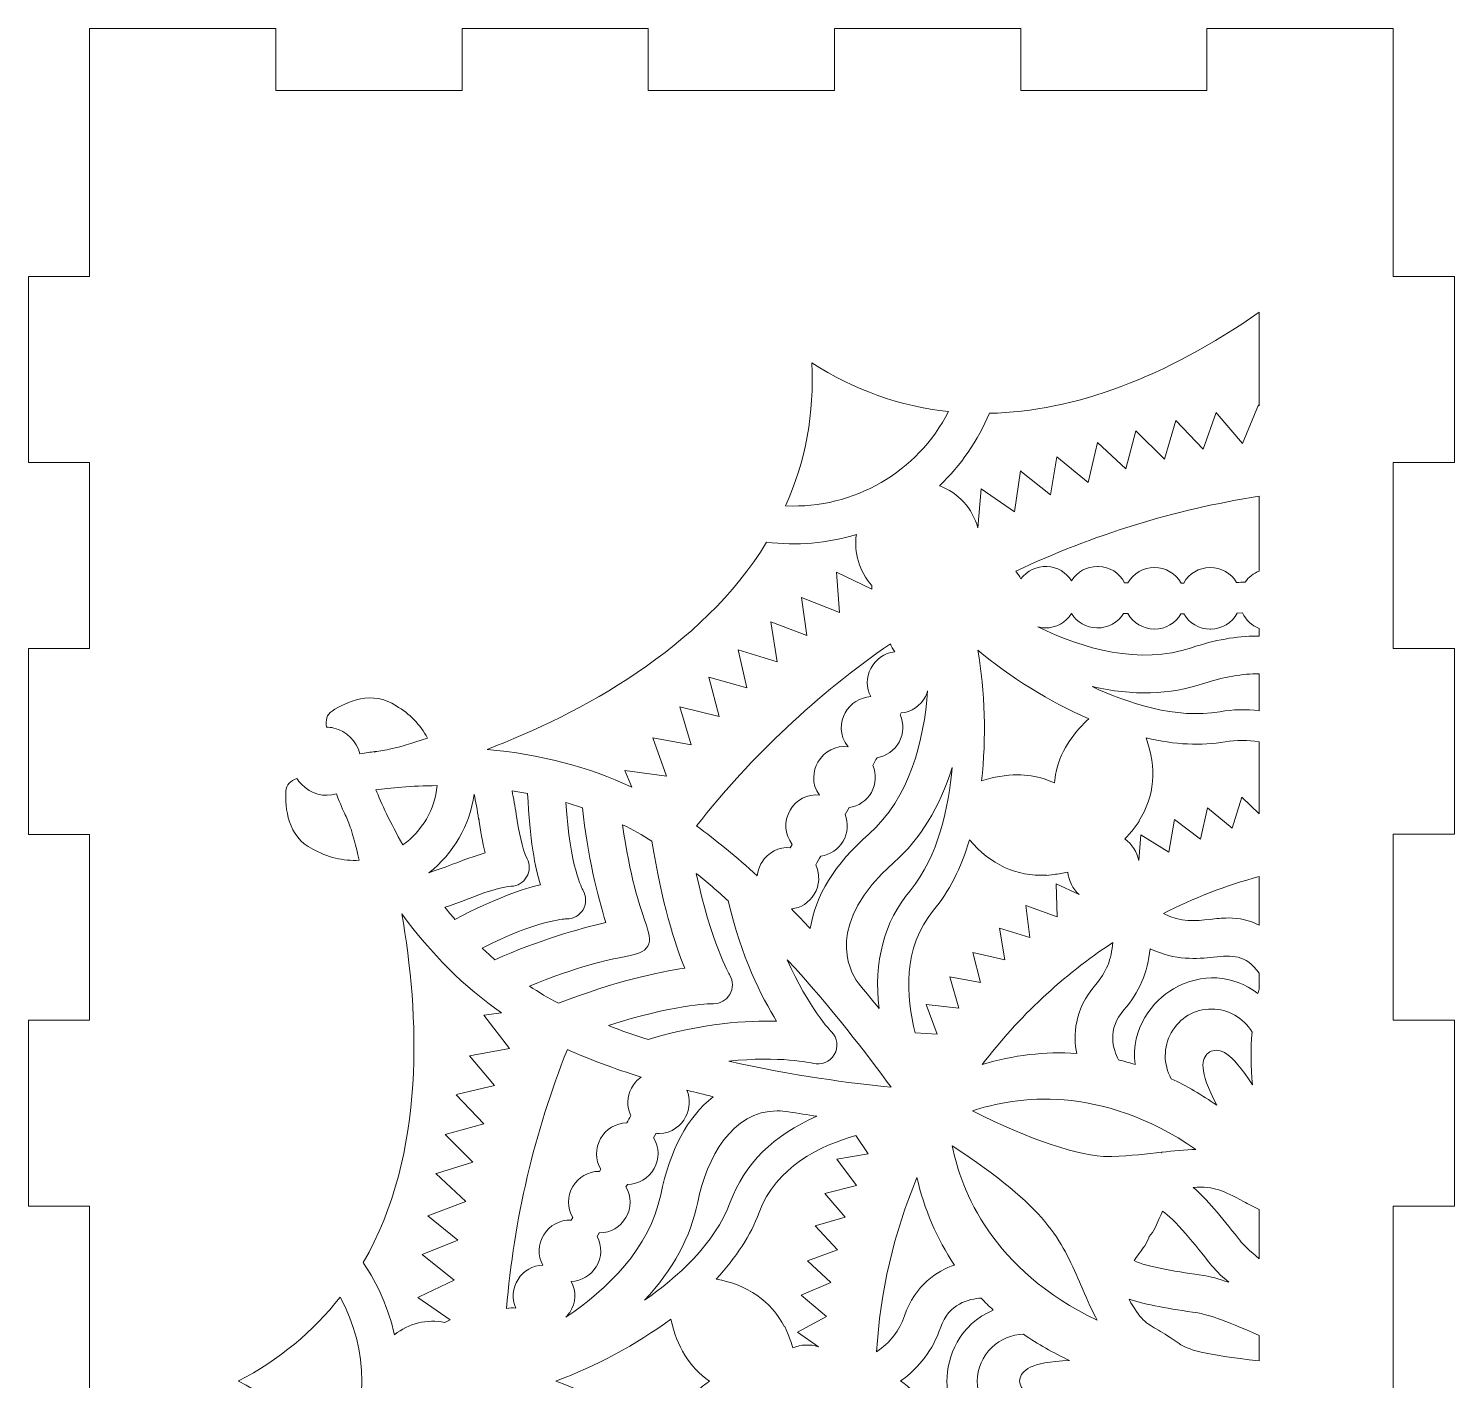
# Model space of a CAD drawing. Header units: inches. Extents: x 24 to 896, y 151 to 529.
# Drawn here: x 473.5 to 671.5, y 341.6 to 529.3 of the extents above; entities that cross this region are included whole.
import ezdxf

# ---------------------------------------------------------------- set-up
doc = ezdxf.new("R2010")
doc.units = ezdxf.units.IN
doc.header["$MEASUREMENT"] = 0
doc.layers.add('_U+0421_U+043B_U+043E_U+0439 1', color=7, linetype='Continuous')

# ---------------------------------------------------------------- blocks, each defined once
blk = doc.blocks.new('block 2')
at = {"layer": '_U+0421_U+043B_U+043E_U+0439 1', "lineweight": 0}
for points, knots in [([(671.53, 494.87), (671.53, 494.87), (663.02, 494.87), (663.02, 494.87), (663.01, 523.06), (663.01, 517.34), (663.01, 529.3), (663.01, 529.3), (637.15, 529.3), (637.15, 529.3), (637.15, 529.3), (637.15, 520.68), (637.15, 520.68), (637.15, 520.68), (611.29, 520.68), (611.29, 520.68), (611.29, 520.68), (611.29, 529.3), (611.29, 529.3), (611.29, 529.3), (585.44, 529.3), (585.44, 529.3), (585.44, 529.3), (585.44, 520.68), (585.44, 520.68), (585.44, 520.68), (559.58, 520.68), (559.58, 520.68), (559.58, 520.68), (559.58, 529.3), (559.58, 529.3), (559.58, 529.3), (533.72, 529.3), (533.72, 529.3), (533.72, 529.3), (533.72, 520.68), (533.72, 520.68), (533.72, 520.68), (507.86, 520.68), (507.86, 520.68), (507.86, 520.68), (507.86, 529.3), (507.86, 529.3), (507.86, 529.3), (482, 529.3), (482, 529.3), (482, 516.88), (482, 507.02), (482, 494.87), (482, 494.87), (473.51, 494.87), (473.51, 494.87), (473.51, 494.87), (473.51, 469.06), (473.51, 469.06), (473.51, 469.06), (482, 469.06), (482, 469.06), (482, 469.06), (482, 443.25), (482, 443.25), (482, 443.25), (473.51, 443.25), (473.51, 443.25), (473.51, 443.25), (473.51, 417.43), (473.51, 417.43), (473.51, 417.43), (482, 417.43), (482, 417.43), (482, 417.43), (482, 391.62), (482, 391.62), (482, 391.62), (473.51, 391.62), (473.51, 391.62), (473.51, 391.62), (473.51, 365.81), (473.51, 365.81), (473.51, 365.81), (482, 365.81), (482, 365.81), (482, 365.81), (482, 340), (482, 340), (482, 340), (473.51, 340), (473.51, 340), (473.51, 340), (473.51, 314.19), (473.51, 314.19), (473.51, 314.19), (482, 314.19), (482, 314.19), (482, 314.19), (482, 288.38), (482, 288.38), (482, 288.38), (473.51, 288.38), (473.51, 288.38), (473.51, 288.38), (473.51, 262.56), (473.51, 262.56), (473.51, 262.56), (482, 262.56), (482, 262.56), (482, 262.56), (482, 236.75), (482, 236.75), (482, 236.75), (473.51, 236.75), (473.51, 236.75), (473.51, 236.75), (473.51, 210.94), (473.51, 210.94), (473.51, 210.94), (482, 210.94), (482, 210.94), (482, 210.94), (482, 185.13), (482, 185.13), (482, 185.13), (473.51, 185.13), (473.51, 185.13), (473.51, 185.13), (473.51, 150.81), (473.51, 150.81), (485.77, 150.81), (495.53, 150.81), (507.86, 150.81), (507.86, 150.81), (507.86, 159.31), (507.86, 159.31), (507.86, 159.31), (533.72, 159.31), (533.72, 159.31), (533.72, 159.31), (533.72, 150.81), (533.72, 150.81), (533.72, 150.81), (559.58, 150.81), (559.58, 150.81), (559.58, 150.81), (559.58, 159.31), (559.58, 159.31), (559.58, 159.31), (585.44, 159.31), (585.44, 159.31), (585.44, 159.31), (585.44, 150.81), (585.44, 150.81), (585.44, 150.81), (611.3, 150.81), (611.3, 150.81), (611.3, 150.81), (611.3, 159.31), (611.3, 159.31), (611.3, 159.31), (637.15, 159.31), (637.15, 159.31), (637.15, 159.31), (637.15, 150.81), (637.15, 150.81), (667.54, 150.81), (660.61, 150.82), (671.53, 150.79), (671.53, 150.79), (671.53, 185.13), (671.53, 185.13), (671.53, 185.13), (663.04, 185.13), (663.04, 185.13), (663.04, 185.13), (663.04, 210.94), (663.04, 210.94), (663.04, 210.94), (671.53, 210.94), (671.53, 210.94), (671.53, 210.94), (671.53, 236.75), (671.53, 236.75), (671.53, 236.75), (663.04, 236.75), (663.04, 236.75), (663.04, 236.75), (663.04, 262.56), (663.04, 262.56), (663.04, 262.56), (671.53, 262.56), (671.53, 262.56), (671.53, 262.56), (671.53, 288.38), (671.53, 288.38), (671.53, 288.38), (663.03, 288.38), (663.03, 288.38), (663.03, 288.38), (663.03, 314.19), (663.03, 314.19), (663.03, 314.19), (671.53, 314.19), (671.53, 314.19), (671.53, 314.19), (671.53, 340), (671.53, 340), (671.53, 340), (663.03, 340), (663.03, 340), (663.03, 340), (663.03, 365.81), (663.03, 365.81), (663.03, 365.81), (671.53, 365.81), (671.53, 365.81), (671.53, 365.81), (671.53, 391.62), (671.53, 391.62), (671.53, 391.62), (663.02, 391.62), (663.02, 391.62), (663.02, 391.62), (663.02, 417.44), (663.02, 417.44), (663.02, 417.44), (671.53, 417.44), (671.53, 417.44), (671.53, 417.44), (671.53, 443.25), (671.53, 443.25), (671.53, 443.25), (663.02, 443.25), (663.02, 443.25), (663.02, 443.25), (663.02, 469.06), (663.02, 469.06), (663.02, 469.06), (671.53, 469.06), (671.53, 469.06), (671.53, 469.06), (671.53, 494.87), (671.53, 494.87), (671.53, 494.87), (671.53, 494.87), (671.53, 494.87)], [0, 0, 0, 0, 1, 1, 1, 2, 2, 2, 3, 3, 3, 4, 4, 4, 5, 5, 5, 6, 6, 6, 7, 7, 7, 8, 8, 8, 9, 9, 9, 10, 10, 10, 11, 11, 11, 12, 12, 12, 13, 13, 13, 14, 14, 14, 15, 15, 15, 16, 16, 16, 17, 17, 17, 18, 18, 18, 19, 19, 19, 20, 20, 20, 21, 21, 21, 22, 22, 22, 23, 23, 23, 24, 24, 24, 25, 25, 25, 26, 26, 26, 27, 27, 27, 28, 28, 28, 29, 29, 29, 30, 30, 30, 31, 31, 31, 32, 32, 32, 33, 33, 33, 34, 34, 34, 35, 35, 35, 36, 36, 36, 37, 37, 37, 38, 38, 38, 39, 39, 39, 40, 40, 40, 41, 41, 41, 42, 42, 42, 43, 43, 43, 44, 44, 44, 45, 45, 45, 46, 46, 46, 47, 47, 47, 48, 48, 48, 49, 49, 49, 50, 50, 50, 51, 51, 51, 52, 52, 52, 53, 53, 53, 54, 54, 54, 55, 55, 55, 56, 56, 56, 57, 57, 57, 58, 58, 58, 59, 59, 59, 60, 60, 60, 61, 61, 61, 62, 62, 62, 63, 63, 63, 64, 64, 64, 65, 65, 65, 66, 66, 66, 67, 67, 67, 68, 68, 68, 69, 69, 69, 70, 70, 70, 71, 71, 71, 72, 72, 72, 73, 73, 73, 74, 74, 74, 75, 75, 75, 76, 76, 76, 77, 77, 77, 78, 78, 78, 79, 79, 79, 80, 80, 80, 81, 81, 81, 81]), ([(644.42, 489.93), (644.42, 489.93), (644.42, 476.91), (644.42, 476.91), (644.42, 476.91), (644.29, 477.07), (644.29, 477.07), (644.29, 477.07), (642.1, 471.69), (642.1, 471.69), (642.1, 471.69), (638.56, 475.82), (638.56, 475.82), (638.56, 475.82), (638.42, 475.99), (638.42, 475.99), (638.42, 475.99), (636.62, 470.89), (636.62, 470.89), (636.62, 470.89), (632.84, 474.88), (632.84, 474.88), (632.84, 474.88), (631.25, 469.52), (631.25, 469.52), (631.25, 469.52), (627.27, 473.45), (627.27, 473.45), (627.27, 473.45), (625.88, 468.17), (625.88, 468.17), (625.88, 468.17), (621.94, 471.84), (621.94, 471.84), (621.94, 471.84), (620.66, 466.3), (620.66, 466.3), (620.66, 466.3), (616.31, 469.86), (616.31, 469.86), (616.31, 469.86), (615.44, 464.56), (615.44, 464.56), (615.44, 464.56), (611.41, 467.75), (611.41, 467.75), (611.41, 467.75), (611.24, 467.88), (611.24, 467.88), (611.24, 467.88), (610.41, 462.22), (610.41, 462.22), (610.41, 462.22), (605.78, 465.41), (605.78, 465.41), (605.78, 465.41), (605.35, 459.97), (605.35, 459.97), (605.35, 459.97), (605.33, 459.98), (605.33, 459.98), (604.61, 462.68), (602.63, 464.85), (600.01, 465.83), (602.98, 468.65), (605.37, 472.13), (606.94, 475.89), (618.78, 476.13), (631.39, 480.85), (644.42, 489.93)], [0, 0, 0, 0, 1, 1, 1, 2, 2, 2, 3, 3, 3, 4, 4, 4, 5, 5, 5, 6, 6, 6, 7, 7, 7, 8, 8, 8, 9, 9, 9, 10, 10, 10, 11, 11, 11, 12, 12, 12, 13, 13, 13, 14, 14, 14, 15, 15, 15, 16, 16, 16, 17, 17, 17, 18, 18, 18, 19, 19, 19, 20, 20, 20, 21, 21, 21, 22, 22, 22, 23, 23, 23, 23]), ([(582.3, 482.88), (588.17, 479.12), (594.54, 476.84), (601.27, 476.13), (596.95, 467.71), (588.13, 462.6), (578.65, 463.04), (581.41, 469.23), (582.64, 475.91), (582.3, 482.88)], [0, 0, 0, 0, 1, 1, 1, 2, 2, 2, 3, 3, 3, 3]), ([(642.45, 452.43), (642.06, 452.43), (641.67, 452.42), (641.27, 452.41), (640.51, 453.68), (639.13, 454.45), (637.57, 454.47), (636.03, 454.45), (634.67, 453.65), (633.93, 452.32), (633.93, 452.32), (633.56, 452.31), (633.56, 452.31), (632.81, 453.66), (631.44, 454.46), (629.86, 454.47), (628.31, 454.47), (626.94, 453.68), (626.18, 452.35), (626.18, 452.35), (625.72, 452.36), (625.72, 452.36), (625, 453.74), (623.64, 454.58), (622.06, 454.62), (622.03, 454.62), (622, 454.62), (621.96, 454.62), (620.46, 454.62), (619.12, 453.88), (618.35, 452.63), (617.62, 453.81), (616.35, 454.55), (614.93, 454.62), (613.51, 454.69), (612.15, 454.04), (611.32, 452.89), (611.14, 453.28), (610.9, 453.63), (610.62, 453.95), (621.27, 459.02), (632.64, 462.53), (644.42, 464.37), (644.42, 464.37), (644.42, 453.98), (644.42, 453.98), (643.62, 453.67), (642.94, 453.14), (642.45, 452.43)], [0, 0, 0, 0, 1, 1, 1, 2, 2, 2, 3, 3, 3, 4, 4, 4, 5, 5, 5, 6, 6, 6, 7, 7, 7, 8, 8, 8, 9, 9, 9, 10, 10, 10, 11, 11, 11, 12, 12, 12, 13, 13, 13, 14, 14, 14, 15, 15, 15, 16, 16, 16, 16]), ([(576.01, 458), (580.17, 457.47), (584.48, 457.83), (588.47, 459.07), (588.09, 456.53), (588.88, 453.9), (590.6, 451.99), (590.6, 451.99), (590.63, 451.47), (590.63, 451.47), (590.63, 451.47), (585.7, 453.81), (585.7, 453.81), (585.7, 453.81), (586.14, 448.21), (586.14, 448.21), (586.14, 448.21), (580.83, 450.32), (580.83, 450.32), (580.83, 450.32), (581.61, 445.02), (581.61, 445.02), (581.61, 445.02), (576.58, 446.92), (576.58, 446.92), (576.58, 446.92), (577.49, 441.37), (577.49, 441.37), (577.49, 441.37), (572.05, 443.03), (572.05, 443.03), (572.05, 443.03), (573.26, 437.79), (573.26, 437.79), (573.26, 437.79), (567.99, 439.23), (567.99, 439.23), (567.99, 439.23), (569.41, 433.81), (569.41, 433.81), (569.41, 433.81), (563.97, 435.12), (563.97, 435.12), (563.97, 435.12), (565.53, 429.84), (565.53, 429.84), (565.53, 429.84), (560.22, 430.84), (560.22, 430.84), (560.22, 430.84), (562.1, 425.5), (562.1, 425.5), (562.1, 425.5), (556.34, 426.3), (556.34, 426.3), (556.34, 426.3), (557.28, 423.99), (557.28, 423.99), (551.27, 426.82), (544.51, 428.58), (537.2, 429.22), (550.05, 434.18), (567, 443.15), (576.01, 458)], [0, 0, 0, 0, 1, 1, 1, 2, 2, 2, 3, 3, 3, 4, 4, 4, 5, 5, 5, 6, 6, 6, 7, 7, 7, 8, 8, 8, 9, 9, 9, 10, 10, 10, 11, 11, 11, 12, 12, 12, 13, 13, 13, 14, 14, 14, 15, 15, 15, 16, 16, 16, 17, 17, 17, 18, 18, 18, 19, 19, 19, 20, 20, 20, 21, 21, 21, 21]), ([(644.07, 444.96), (641.27, 444.96), (638.22, 444.41), (635.01, 443.34), (627.83, 440.92), (619.92, 443.21), (613.68, 446.22), (613.96, 446.15), (614.25, 446.11), (614.55, 446.09), (614.6, 446.09), (614.65, 446.09), (614.7, 446.09), (616.21, 446.09), (617.58, 446.84), (618.35, 448.08), (619.1, 446.86), (620.4, 446.12), (621.86, 446.09), (621.88, 446.09), (621.91, 446.08), (621.93, 446.08), (623.43, 446.08), (624.82, 446.85), (625.58, 448.11), (625.58, 448.11), (626.15, 448.1), (626.15, 448.1), (626.9, 446.75), (628.28, 445.94), (629.86, 445.93), (631.41, 445.93), (632.79, 446.73), (633.55, 448.06), (633.55, 448.06), (633.94, 448.06), (633.94, 448.06), (634.69, 446.73), (636.06, 445.93), (637.62, 445.93), (637.62, 445.93), (637.68, 445.93), (637.68, 445.93), (639.26, 445.96), (640.63, 446.78), (641.36, 448.16), (641.36, 448.16), (642.08, 448.17), (642.08, 448.17), (642.55, 447.18), (643.39, 446.4), (644.42, 446.01), (644.42, 446.01), (644.42, 444.96), (644.42, 444.96), (644.3, 444.96), (644.19, 444.96), (644.07, 444.96)], [0, 0, 0, 0, 1, 1, 1, 2, 2, 2, 3, 3, 3, 4, 4, 4, 5, 5, 5, 6, 6, 6, 7, 7, 7, 8, 8, 8, 9, 9, 9, 10, 10, 10, 11, 11, 11, 12, 12, 12, 13, 13, 13, 14, 14, 14, 15, 15, 15, 16, 16, 16, 17, 17, 17, 18, 18, 18, 19, 19, 19, 19]), ([(590.46, 440.46), (589.82, 439.21), (589.83, 437.76), (590.47, 436.55), (589, 436.49), (587.62, 435.62), (586.9, 434.29), (586.26, 433.11), (586, 431.17), (587.33, 429.6), (585.62, 429.81), (583.98, 428.97), (583.12, 427.44), (582.47, 426.3), (582.17, 424.45), (583.34, 422.88), (581.71, 423.05), (580.12, 422.24), (579.27, 420.77), (578.38, 419.24), (578.49, 417.39), (579.57, 416.03), (579.57, 416.03), (579.3, 415.58), (579.3, 415.58), (577.7, 415.72), (576.18, 414.94), (575.33, 413.54), (574.98, 412.96), (574.77, 412.31), (574.71, 411.65), (571.85, 414.28), (569.01, 416.62), (566.27, 418.6), (573.96, 428.37), (583.02, 436.88), (593.21, 443.9), (593.34, 443.49), (593.54, 443.11), (593.79, 442.76), (592.36, 442.62), (591.13, 441.77), (590.46, 440.46)], [0, 0, 0, 0, 1, 1, 1, 2, 2, 2, 3, 3, 3, 4, 4, 4, 5, 5, 5, 6, 6, 6, 7, 7, 7, 8, 8, 8, 9, 9, 9, 10, 10, 10, 11, 11, 11, 12, 12, 12, 13, 13, 13, 14, 14, 14, 14]), ([(605.32, 443.02), (609.75, 439.28), (615.36, 435.82), (620.77, 433.48), (619.05, 431.91), (616.92, 429.4), (616.2, 426.1), (616.09, 425.6), (616.02, 425.08), (615.98, 424.56), (615.51, 424.79), (615.02, 424.98), (614.54, 425.13), (613.38, 425.5), (612.14, 425.69), (610.84, 425.69), (609.23, 425.69), (607.56, 425.41), (605.85, 424.87), (606.53, 430.73), (606.34, 437.32), (605.32, 443.02)], [0, 0, 0, 0, 1, 1, 1, 2, 2, 2, 3, 3, 3, 4, 4, 4, 5, 5, 5, 6, 6, 6, 7, 7, 7, 7]), ([(638.95, 434.46), (632.87, 433.39), (626.13, 435.64), (621.22, 437.94), (626.84, 436.66), (632.03, 436.8), (636.68, 438.36), (639.5, 439.31), (642.11, 439.75), (644.42, 439.71), (644.42, 439.71), (644.42, 434.6), (644.42, 434.6), (642.59, 434.82), (640.74, 434.77), (638.95, 434.46)], [0, 0, 0, 0, 1, 1, 1, 2, 2, 2, 3, 3, 3, 4, 4, 4, 5, 5, 5, 5]), ([(515.67, 434.55), (517.6, 435.79), (521.31, 437.53), (524.57, 435.27), (526.41, 434.2), (527.92, 432.66), (528.92, 430.79), (524.08, 429.21), (523.14, 429.1), (521.6, 428.91), (521.6, 428.91), (521.62, 428.79), (521.62, 428.79), (521.62, 428.79), (521.58, 428.91), (521.58, 428.91), (521.03, 428.84), (520.41, 428.76), (519.52, 428.62), (519.08, 430.37), (517.71, 431.74), (515.92, 432.19), (515.56, 432.28), (515.21, 432.31), (514.87, 432.33), (514.76, 433.23), (514.89, 434.05), (515.67, 434.55)], [0, 0, 0, 0, 1, 1, 1, 2, 2, 2, 3, 3, 3, 4, 4, 4, 5, 5, 5, 6, 6, 6, 7, 7, 7, 8, 8, 8, 9, 9, 9, 9]), ([(594.54, 434.02), (594.54, 434.02), (594.68, 434.28), (594.68, 434.28), (596.13, 434.41), (597.38, 435.26), (598.06, 436.58), (598.19, 436.83), (598.29, 437.1), (598.37, 437.37), (597.85, 430.46), (595.88, 422.47), (590.2, 417.47), (585.47, 413.29), (582.74, 408.88), (582.07, 404.34), (581.19, 405.28), (580.29, 406.22), (579.44, 407.08), (580.77, 407.22), (581.92, 407.95), (582.63, 409.12), (583.38, 410.38), (583.45, 411.89), (582.82, 413.18), (583.06, 413.58), (583.3, 413.99), (583.55, 414.42), (584.85, 414.6), (585.97, 415.35), (586.64, 416.48), (587.3, 417.62), (587.4, 418.97), (586.91, 420.19), (586.91, 420.19), (587.46, 421.15), (587.46, 421.15), (588.77, 421.33), (589.9, 422.1), (590.55, 423.26), (591.2, 424.43), (591.28, 425.79), (590.76, 427.01), (590.95, 427.36), (591.15, 427.71), (591.34, 428.07), (592.66, 428.28), (593.77, 429.07), (594.41, 430.25), (595.05, 431.44), (595.09, 432.8), (594.54, 434.02)], [0, 0, 0, 0, 1, 1, 1, 2, 2, 2, 3, 3, 3, 4, 4, 4, 5, 5, 5, 6, 6, 6, 7, 7, 7, 8, 8, 8, 9, 9, 9, 10, 10, 10, 11, 11, 11, 12, 12, 12, 13, 13, 13, 14, 14, 14, 15, 15, 15, 16, 16, 16, 17, 17, 17, 17]), ([(641.99, 422.61), (641.99, 422.61), (640.67, 418.27), (640.67, 418.27), (640.67, 418.27), (637.23, 421.1), (637.23, 421.1), (637.23, 421.1), (636.27, 416.78), (636.27, 416.78), (636.27, 416.78), (632.67, 419.48), (632.67, 419.48), (632.67, 419.48), (631.88, 414.94), (631.88, 414.94), (631.88, 414.94), (627.99, 417.36), (627.99, 417.36), (627.99, 417.36), (627.68, 413.82), (627.68, 413.82), (627.42, 415.01), (626.75, 416.06), (625.76, 416.79), (626.22, 417.28), (626.66, 417.8), (627.05, 418.31), (627.05, 418.31), (627.73, 419.22), (627.73, 419.22), (627.73, 419.22), (627.69, 419.25), (627.69, 419.25), (629.9, 422.73), (630.24, 426.62), (628.69, 430.82), (632.71, 429.88), (636.41, 429.69), (639.68, 430.27), (641.23, 430.54), (642.82, 430.55), (644.42, 430.29), (644.42, 430.29), (644.42, 420.28), (644.42, 420.28), (644.42, 420.28), (641.99, 422.61), (641.99, 422.61)], [0, 0, 0, 0, 1, 1, 1, 2, 2, 2, 3, 3, 3, 4, 4, 4, 5, 5, 5, 6, 6, 6, 7, 7, 7, 8, 8, 8, 9, 9, 9, 10, 10, 10, 11, 11, 11, 12, 12, 12, 13, 13, 13, 14, 14, 14, 15, 15, 15, 16, 16, 16, 16]), ([(595.92, 409.61), (592.34, 405.34), (590.86, 399.69), (591.62, 393.24), (590.64, 394.46), (589.66, 395.67), (588.7, 396.82), (587.43, 398.59), (584.06, 405.04), (593.68, 413.53), (597.35, 416.78), (600.07, 421.21), (601.77, 426.71), (601.3, 421.31), (599.89, 414.35), (595.92, 409.61)], [0, 0, 0, 0, 1, 1, 1, 2, 2, 2, 3, 3, 3, 4, 4, 4, 5, 5, 5, 5]), ([(509.24, 423.41), (509.28, 424.34), (509.93, 424.85), (510.77, 425.19), (510.95, 424.91), (511.15, 424.63), (511.4, 424.38), (512.69, 423.05), (514.55, 422.54), (516.29, 423.04), (516.83, 421.58), (517.2, 420.77), (517.5, 420.12), (518.07, 418.89), (518.4, 418.15), (519.44, 413.83), (517.22, 413.7), (514.98, 414.24), (512.98, 415.38), (509.48, 417.06), (509.13, 421.13), (509.24, 423.41)], [0, 0, 0, 0, 1, 1, 1, 2, 2, 2, 3, 3, 3, 4, 4, 4, 5, 5, 5, 6, 6, 6, 7, 7, 7, 7]), ([(525.49, 415.96), (523.73, 419.07), (522.49, 421.82), (521.74, 423.62), (523.67, 423.87), (526.66, 424.17), (530.25, 424.19), (529.93, 420.88), (528.2, 417.9), (525.49, 415.96)], [0, 0, 0, 0, 1, 1, 1, 2, 2, 2, 3, 3, 3, 3]), ([(535.39, 423), (535.62, 422), (535.82, 420.81), (536.02, 419.56), (536.02, 419.56), (536.03, 419.54), (536.03, 419.54), (536.03, 419.54), (536.15, 419.56), (536.15, 419.56), (536.15, 419.56), (536.03, 419.53), (536.03, 419.53), (536.28, 417.96), (536.55, 416.33), (536.92, 414.85), (535.44, 414.43), (533.9, 413.85), (532.41, 413.28), (532.41, 413.28), (532.37, 413.27), (532.37, 413.27), (531.19, 412.82), (530.07, 412.4), (529.1, 412.1), (532.53, 414.78), (534.79, 418.69), (535.39, 423)], [0, 0, 0, 0, 1, 1, 1, 2, 2, 2, 3, 3, 3, 4, 4, 4, 5, 5, 5, 6, 6, 6, 7, 7, 7, 8, 8, 8, 9, 9, 9, 9]), ([(542.74, 414.05), (542.01, 415.45), (541.62, 417.89), (541.23, 420.24), (541.06, 421.31), (540.88, 422.42), (540.66, 423.47), (541.38, 423.36), (542.11, 423.24), (542.82, 423.1), (543.07, 416.75), (543.91, 412.72), (544.59, 410.43), (542.26, 409.87), (538.35, 408.58), (532.73, 405.62), (532.26, 406.16), (531.79, 406.73), (531.33, 407.3), (532.34, 407.64), (533.41, 408.04), (534.35, 408.4), (536.61, 409.26), (538.94, 410.15), (540.53, 410.22), (541.43, 410.26), (542.23, 410.74), (542.68, 411.52), (543.14, 412.31), (543.16, 413.25), (542.74, 414.05)], [0, 0, 0, 0, 1, 1, 1, 2, 2, 2, 3, 3, 3, 4, 4, 4, 5, 5, 5, 6, 6, 6, 7, 7, 7, 8, 8, 8, 9, 9, 9, 10, 10, 10, 10]), ([(550.49, 409.7), (550.47, 409.73), (548.66, 412.94), (548.14, 421.83), (548.92, 421.6), (549.69, 421.35), (550.43, 421.1), (551.12, 414.51), (552.57, 408.83), (553.67, 405.18), (549.96, 404.32), (544.32, 402.73), (538.27, 400.03), (537.67, 400.55), (537.07, 401.1), (536.49, 401.65), (544.26, 405.55), (547.93, 405.68), (548.11, 405.69), (548.15, 405.68), (548.2, 405.68), (548.24, 405.68), (549.17, 405.68), (550.03, 406.17), (550.51, 406.97), (551.01, 407.82), (551, 408.86), (550.49, 409.7)], [0, 0, 0, 0, 1, 1, 1, 2, 2, 2, 3, 3, 3, 4, 4, 4, 5, 5, 5, 6, 6, 6, 7, 7, 7, 8, 8, 8, 9, 9, 9, 9]), ([(559.1, 405.43), (558.37, 407.57), (557, 411.54), (556.01, 418.77), (557.42, 418.08), (558.75, 417.32), (560.09, 416.47), (561.41, 407.96), (563.29, 402.21), (564.65, 398.84), (561.05, 398.34), (555.13, 397.09), (547.1, 393.98), (545.69, 394.72), (544.36, 395.5), (543.07, 396.37), (549.83, 399.13), (553.97, 399.98), (556.21, 400.44), (558.07, 400.83), (559.01, 401.02), (559.51, 401.91), (560.02, 402.79), (559.69, 403.73), (559.1, 405.43)], [0, 0, 0, 0, 1, 1, 1, 2, 2, 2, 3, 3, 3, 4, 4, 4, 5, 5, 5, 6, 6, 6, 7, 7, 7, 8, 8, 8, 8]), ([(614.86, 411.77), (614.86, 411.77), (614.88, 411.72), (614.88, 411.72), (614.88, 411.72), (615.87, 411.85), (615.87, 411.85), (616.54, 411.94), (617.18, 412.05), (617.82, 412.2), (617.95, 410.98), (618.52, 409.87), (619.42, 409.06), (619.42, 409.06), (616.21, 410.56), (616.21, 410.56), (616.21, 410.56), (616.36, 405.99), (616.36, 405.99), (616.36, 405.99), (612.02, 407.56), (612.02, 407.56), (612.02, 407.56), (612.57, 403.09), (612.57, 403.09), (612.57, 403.09), (608.35, 404.42), (608.35, 404.42), (608.35, 404.42), (609.08, 400.03), (609.08, 400.03), (609.08, 400.03), (604.65, 401.05), (604.65, 401.05), (604.65, 401.05), (605.69, 396.85), (605.69, 396.85), (605.69, 396.85), (601.43, 397.65), (601.43, 397.65), (601.43, 397.65), (602.7, 393.29), (602.7, 393.29), (602.7, 393.29), (598.17, 393.8), (598.17, 393.8), (598.17, 393.8), (599.7, 389.7), (599.7, 389.7), (599.7, 389.7), (596.62, 389.88), (596.62, 389.88), (595.39, 394.79), (594.84, 401.71), (599.18, 406.89), (601.3, 409.42), (602.99, 412.72), (604.19, 416.69), (607.08, 413.21), (610.68, 411.56), (614.86, 411.77)], [0, 0, 0, 0, 1, 1, 1, 2, 2, 2, 3, 3, 3, 4, 4, 4, 5, 5, 5, 6, 6, 6, 7, 7, 7, 8, 8, 8, 9, 9, 9, 10, 10, 10, 11, 11, 11, 12, 12, 12, 13, 13, 13, 14, 14, 14, 15, 15, 15, 16, 16, 16, 17, 17, 17, 18, 18, 18, 19, 19, 19, 20, 20, 20, 20]), ([(570.89, 397.89), (570.86, 397.93), (568.27, 402.48), (566.24, 412.01), (567.7, 410.83), (569.19, 409.56), (570.67, 408.2), (572.48, 400.44), (575.3, 394.85), (577.4, 391.48), (573.43, 391.61), (567.18, 391.26), (559.55, 388.94), (557.65, 389.55), (555.8, 390.2), (554.04, 390.88), (562.94, 393.78), (568, 393.91), (568.55, 393.92), (568.58, 393.92), (568.62, 393.92), (568.65, 393.92), (569.56, 393.92), (570.41, 394.4), (570.88, 395.19), (571.39, 396.03), (571.39, 397.06), (570.89, 397.89)], [0, 0, 0, 0, 1, 1, 1, 2, 2, 2, 3, 3, 3, 4, 4, 4, 5, 5, 5, 6, 6, 6, 7, 7, 7, 8, 8, 8, 9, 9, 9, 9]), ([(644.42, 411.59), (644.42, 411.59), (644.42, 404.82), (644.42, 404.82), (643.06, 405.5), (641.69, 405.82), (640.12, 405.82), (639.25, 405.82), (638.4, 405.72), (637.59, 405.63), (635.53, 405.4), (633.58, 405.18), (631.1, 406.46), (635.31, 408.59), (639.79, 410.31), (644.42, 411.59)], [0, 0, 0, 0, 1, 1, 1, 2, 2, 2, 3, 3, 3, 4, 4, 4, 5, 5, 5, 5]), ([(525.34, 406.41), (529.39, 400.85), (534.04, 396.23), (539.19, 392.65), (539.19, 392.65), (536.72, 392.31), (536.72, 392.31), (536.72, 392.31), (540.29, 387.72), (540.29, 387.72), (540.29, 387.72), (534.73, 386.68), (534.73, 386.68), (534.73, 386.68), (538.24, 382.58), (538.24, 382.58), (538.24, 382.58), (533.11, 381.34), (533.11, 381.34), (533.11, 381.34), (532.9, 381.29), (532.9, 381.29), (532.9, 381.29), (536.75, 377.24), (536.75, 377.24), (536.75, 377.24), (531.35, 375.76), (531.35, 375.76), (531.35, 375.76), (535.23, 371.91), (535.23, 371.91), (535.23, 371.91), (530.29, 370.41), (530.29, 370.41), (530.29, 370.41), (530.08, 370.34), (530.08, 370.34), (530.08, 370.34), (534.24, 366.46), (534.24, 366.46), (534.24, 366.46), (528.98, 364.47), (528.98, 364.47), (528.98, 364.47), (533.14, 361.07), (533.14, 361.07), (533.14, 361.07), (528.16, 359.09), (528.16, 359.09), (528.16, 359.09), (532.64, 355.54), (532.64, 355.54), (532.64, 355.54), (527.77, 353.22), (527.77, 353.22), (527.77, 353.22), (527.57, 353.13), (527.57, 353.13), (527.57, 353.13), (532.07, 350.03), (532.07, 350.03), (532.07, 350.03), (531.34, 349.66), (531.34, 349.66), (528.85, 350.16), (526.31, 349.54), (524.33, 347.97), (523.52, 351.52), (522.03, 354.97), (520, 357.97), (528.76, 373.13), (527.78, 392.57), (525.34, 406.41)], [0, 0, 0, 0, 1, 1, 1, 2, 2, 2, 3, 3, 3, 4, 4, 4, 5, 5, 5, 6, 6, 6, 7, 7, 7, 8, 8, 8, 9, 9, 9, 10, 10, 10, 11, 11, 11, 12, 12, 12, 13, 13, 13, 14, 14, 14, 15, 15, 15, 16, 16, 16, 17, 17, 17, 18, 18, 18, 19, 19, 19, 20, 20, 20, 21, 21, 21, 22, 22, 22, 23, 23, 23, 24, 24, 24, 24]), ([(621.69, 396.55), (618.67, 393.11), (618.58, 389.49), (619.07, 387), (614.67, 387.31), (610.26, 386.79), (605.95, 385.47), (610.95, 392.06), (617.2, 397.9), (624.07, 402.4), (623.93, 400.15), (623.13, 398.18), (621.69, 396.55)], [0, 0, 0, 0, 1, 1, 1, 2, 2, 2, 3, 3, 3, 4, 4, 4, 4]), ([(585.01, 390.01), (584.97, 390.05), (581.78, 393.36), (578.87, 400.03), (584.98, 393.41), (590.04, 386.81), (593.29, 382.31), (587.78, 382.87), (579.55, 383.95), (570.75, 385.93), (577.81, 386.72), (582.27, 385.68), (582.46, 385.63), (583.62, 385.33), (584.8, 385.82), (585.41, 386.86), (586.01, 387.9), (585.84, 389.17), (585.01, 390.01)], [0, 0, 0, 0, 1, 1, 1, 2, 2, 2, 3, 3, 3, 4, 4, 4, 5, 5, 5, 6, 6, 6, 6]), ([(644.35, 395.77), (644.31, 395.66), (644.28, 395.52), (644.23, 395.33), (640.77, 397.98), (636.41, 398.23), (632.53, 395.99), (629.64, 394.32), (626.52, 390.57), (627.17, 385.48), (626.41, 385.72), (625.64, 385.93), (624.88, 386.11), (624.12, 387.57), (623.24, 390.36), (625.63, 393.07), (627.73, 395.46), (628.95, 398.31), (629.26, 401.55), (632.86, 399.88), (635.74, 400.15), (638.07, 400.38), (640.69, 400.64), (642.43, 400.81), (644.42, 398.18), (644.42, 398.18), (644.42, 397.46), (644.42, 397.46), (644.42, 396.05), (644.42, 396.05), (644.35, 395.77)], [0, 0, 0, 0, 1, 1, 1, 2, 2, 2, 3, 3, 3, 4, 4, 4, 5, 5, 5, 6, 6, 6, 7, 7, 7, 8, 8, 8, 9, 9, 9, 10, 10, 10, 10]), ([(643.46, 382.65), (640.44, 387.41), (638.93, 387.72), (637.74, 387.32), (637.74, 387.32), (637.55, 387.25), (637.55, 387.25), (637.55, 387.25), (637.35, 387.1), (637.35, 387.1), (636.41, 386.27), (635.92, 384.8), (638.53, 379.81), (636.46, 381.25), (634.34, 382.5), (632.19, 383.51), (631.08, 385.5), (631.09, 387.88), (632.2, 389.89), (633.35, 391.95), (635.44, 393.18), (637.8, 393.18), (640.09, 393.18), (642.24, 391.96), (643.42, 389.99), (643.23, 387.63), (643.24, 385.17), (643.46, 382.65)], [0, 0, 0, 0, 1, 1, 1, 2, 2, 2, 3, 3, 3, 4, 4, 4, 5, 5, 5, 6, 6, 6, 7, 7, 7, 8, 8, 8, 9, 9, 9, 9]), ([(557.23, 382.2), (556.6, 381.02), (556.57, 379.6), (557.14, 378.38), (556.96, 378.05), (556.77, 377.71), (556.58, 377.36), (555.05, 377.35), (553.69, 376.54), (552.94, 375.19), (552.18, 373.83), (552.2, 372.25), (552.99, 370.94), (552.99, 370.94), (552.82, 370.64), (552.82, 370.64), (552.78, 370.64), (552.75, 370.64), (552.72, 370.64), (551.24, 370.64), (549.86, 369.84), (549.09, 368.53), (548.3, 367.17), (548.3, 365.58), (549.09, 364.25), (549.09, 364.25), (548.86, 363.87), (548.86, 363.87), (547.28, 363.93), (545.88, 363.18), (545.05, 361.83), (544.25, 360.51), (544.21, 358.95), (544.92, 357.62), (543.53, 357.58), (542.25, 356.85), (541.49, 355.65), (540.71, 354.43), (540.6, 352.95), (541.18, 351.66), (540.75, 351.7), (540.32, 351.68), (539.9, 351.59), (540.89, 363.92), (543.73, 376.02), (548.34, 387.56), (551.43, 386.19), (554.87, 384.89), (558.6, 383.72), (558.03, 383.34), (557.56, 382.82), (557.23, 382.2)], [0, 0, 0, 0, 1, 1, 1, 2, 2, 2, 3, 3, 3, 4, 4, 4, 5, 5, 5, 6, 6, 6, 7, 7, 7, 8, 8, 8, 9, 9, 9, 10, 10, 10, 11, 11, 11, 12, 12, 12, 13, 13, 13, 14, 14, 14, 15, 15, 15, 16, 16, 16, 17, 17, 17, 17]), ([(635.62, 373.69), (634.13, 373.65), (632.54, 373.48), (630.85, 373.29), (630.85, 373.29), (630.87, 373.17), (630.87, 373.17), (630.87, 373.17), (630.83, 373.29), (630.83, 373.29), (628.86, 373.07), (626.63, 372.82), (623.95, 372.71), (623.83, 372.7), (623.71, 372.7), (623.58, 372.7), (619.54, 372.7), (612.51, 375.04), (604.59, 379.03), (610.57, 381.05), (622.26, 382.87), (635.62, 373.69)], [0, 0, 0, 0, 1, 1, 1, 2, 2, 2, 3, 3, 3, 4, 4, 4, 5, 5, 5, 6, 6, 6, 7, 7, 7, 7]), ([(560.3, 375.31), (560.3, 375.31), (560.65, 375.93), (560.65, 375.93), (560.8, 375.92), (560.95, 375.91), (561.1, 375.91), (562.88, 375.91), (564.14, 377.05), (564.75, 378.19), (565.39, 379.38), (565.45, 380.75), (564.93, 381.91), (566.14, 381.6), (567.32, 381.31), (568.6, 381.01), (565.01, 378.17), (562.55, 373.59), (561.3, 367.4), (559.8, 359.98), (553.87, 354.29), (548.14, 350.38), (548.34, 350.59), (548.52, 350.82), (548.68, 351.07), (549.54, 352.42), (549.6, 354), (548.86, 355.35), (550.32, 355.42), (551.58, 356.15), (552.34, 357.39), (553.14, 358.7), (553.18, 360.28), (552.46, 361.61), (552.46, 361.61), (552.77, 362.12), (552.77, 362.12), (552.8, 362.12), (552.83, 362.12), (552.86, 362.12), (554.37, 362.12), (555.68, 362.88), (556.46, 364.23), (557.25, 365.57), (557.25, 367.16), (556.48, 368.49), (556.48, 368.49), (556.68, 368.84), (556.68, 368.84), (558.25, 368.86), (559.62, 369.67), (560.38, 371.02), (561.15, 372.39), (561.12, 373.99), (560.3, 375.31)], [0, 0, 0, 0, 1, 1, 1, 2, 2, 2, 3, 3, 3, 4, 4, 4, 5, 5, 5, 6, 6, 6, 7, 7, 7, 8, 8, 8, 9, 9, 9, 10, 10, 10, 11, 11, 11, 12, 12, 12, 13, 13, 13, 14, 14, 14, 15, 15, 15, 16, 16, 16, 17, 17, 17, 18, 18, 18, 18]), ([(577.48, 379.05), (578, 379.05), (578.53, 379.01), (579.06, 378.91), (580.35, 378.7), (581.67, 378.49), (582.99, 378.29), (577.02, 375.72), (572.87, 371.61), (570.96, 366.37), (568.84, 360.57), (563.52, 355.86), (559.07, 352.76), (562.99, 356.98), (565.47, 361.55), (566.44, 366.36), (567.68, 372.5), (571.23, 379.05), (577.48, 379.05)], [0, 0, 0, 0, 1, 1, 1, 2, 2, 2, 3, 3, 3, 4, 4, 4, 5, 5, 5, 6, 6, 6, 6]), ([(588.49, 368.67), (588.49, 368.67), (584.07, 367.59), (584.07, 367.59), (584.07, 367.59), (586.9, 364.29), (586.9, 364.29), (586.9, 364.29), (582.74, 363.09), (582.74, 363.09), (582.74, 363.09), (585.84, 359.77), (585.84, 359.77), (585.84, 359.77), (581.67, 358.21), (581.67, 358.21), (581.67, 358.21), (584.93, 355.22), (584.93, 355.22), (584.93, 355.22), (580.79, 353.46), (580.79, 353.46), (580.79, 353.46), (584.32, 350.5), (584.32, 350.5), (584.32, 350.5), (580.28, 348.34), (580.28, 348.34), (580.28, 348.34), (583.19, 346.3), (583.19, 346.3), (582.06, 346.67), (580.77, 346.61), (579.66, 346.12), (579.48, 346.73), (579.26, 347.34), (579, 347.98), (579, 347.98), (578.53, 349.09), (578.53, 349.09), (578.53, 349.09), (578.48, 349.06), (578.48, 349.06), (576.57, 352.69), (573.37, 354.92), (568.98, 355.68), (571.8, 358.69), (573.81, 361.8), (574.95, 364.92), (577.27, 371.26), (583.52, 374.24), (588.41, 375.63), (588.41, 375.63), (590.1, 373.06), (590.1, 373.06), (590.1, 373.06), (585.77, 372.34), (585.77, 372.34), (585.77, 372.34), (588.49, 368.67), (588.49, 368.67)], [0, 0, 0, 0, 1, 1, 1, 2, 2, 2, 3, 3, 3, 4, 4, 4, 5, 5, 5, 6, 6, 6, 7, 7, 7, 8, 8, 8, 9, 9, 9, 10, 10, 10, 11, 11, 11, 12, 12, 12, 13, 13, 13, 14, 14, 14, 15, 15, 15, 16, 16, 16, 17, 17, 17, 18, 18, 18, 19, 19, 19, 20, 20, 20, 20]), ([(601.78, 374.17), (614.99, 365.6), (616.96, 361.05), (619.44, 355.3), (619.44, 355.3), (619.9, 354.26), (619.9, 354.26), (620.6, 352.65), (621.21, 351.25), (621.92, 349.97), (607.28, 356.96), (603.02, 367.99), (601.78, 374.17)], [0, 0, 0, 0, 1, 1, 1, 2, 2, 2, 3, 3, 3, 4, 4, 4, 4]), ([(595.16, 350.59), (594.47, 348.53), (593.16, 346.86), (591.28, 345.61), (591.74, 353.8), (593.68, 362.14), (596.88, 369.77), (597.89, 365.37), (599.65, 361.29), (602.11, 357.64), (599.72, 356.82), (596.62, 354.93), (595.16, 350.59)], [0, 0, 0, 0, 1, 1, 1, 2, 2, 2, 3, 3, 3, 4, 4, 4, 4]), ([(641.72, 361.07), (641.72, 361.07), (641.5, 361.35), (641.5, 361.35), (641.5, 361.35), (641.5, 361.35), (641.5, 361.35), (639.1, 364.37), (637.09, 366.82), (635.24, 368.42), (638.29, 368.57), (639.32, 368.01), (642.23, 366.48), (642.92, 366.11), (643.61, 365.75), (644.42, 365.34), (644.42, 365.34), (644.42, 358.52), (644.42, 358.52), (643.13, 359.58), (642.22, 360.44), (641.72, 361.07)], [0, 0, 0, 0, 1, 1, 1, 2, 2, 2, 3, 3, 3, 4, 4, 4, 5, 5, 5, 6, 6, 6, 7, 7, 7, 7]), ([(627.03, 358.25), (627.2, 358.5), (627.42, 358.82), (627.71, 359.19), (628.24, 359.9), (628.84, 360.69), (629.15, 361.6), (629.78, 362.32), (630.18, 363.25), (630.53, 364.08), (630.71, 364.51), (630.87, 364.86), (630.99, 365.11), (632.56, 364.17), (635.7, 360.21), (637.61, 357.81), (638.19, 357.08), (639.03, 356.24), (640.17, 355.24), (638.74, 355.73), (637.59, 356.04), (636.66, 356.18), (633.65, 356.62), (628.64, 357.36), (627.03, 358.25)], [0, 0, 0, 0, 1, 1, 1, 2, 2, 2, 3, 3, 3, 4, 4, 4, 5, 5, 5, 6, 6, 6, 7, 7, 7, 8, 8, 8, 8]), ([(502.67, 341.52), (502.67, 341.52), (502.67, 341.55), (502.67, 341.55), (508.3, 344.46), (513.05, 348.38), (516.78, 353.19), (520.78, 345.96), (520.8, 337.05), (516.83, 329.82), (513.09, 334.66), (508.32, 338.6), (502.67, 341.52)], [0, 0, 0, 0, 1, 1, 1, 2, 2, 2, 3, 3, 3, 4, 4, 4, 4]), ([(601.05, 341.51), (601.05, 338.2), (602.74, 333.67), (607.49, 331.7), (606.9, 331.15), (606.33, 330.58), (605.79, 330.02), (604.15, 330.09), (601.29, 330.73), (600.14, 334.15), (599.12, 337.16), (597.26, 339.65), (594.6, 341.54), (597.26, 343.43), (599.12, 345.91), (600.14, 348.92), (601.28, 352.31), (604.15, 352.96), (605.8, 353.04), (606.34, 352.48), (606.9, 351.92), (607.49, 351.38), (602.74, 349.39), (601.05, 344.84), (601.05, 341.51)], [0, 0, 0, 0, 1, 1, 1, 2, 2, 2, 3, 3, 3, 4, 4, 4, 5, 5, 5, 6, 6, 6, 7, 7, 7, 8, 8, 8, 8]), ([(633.32, 346.7), (633.32, 346.7), (633.29, 346.73), (633.29, 346.73), (632.11, 347.59), (631.17, 348.14), (630.41, 348.58), (628.75, 349.55), (627.82, 350.09), (626.33, 352.91), (628.7, 352.09), (631.94, 351.57), (635.9, 350.98), (636.96, 350.82), (639.3, 350.15), (644.42, 347.86), (644.42, 347.86), (644.42, 344.32), (644.42, 344.32), (636.68, 345.22), (634.39, 345.92), (633.32, 346.7)], [0, 0, 0, 0, 1, 1, 1, 2, 2, 2, 3, 3, 3, 4, 4, 4, 5, 5, 5, 6, 6, 6, 7, 7, 7, 7]), ([(568.06, 341.53), (565.31, 339.64), (563.51, 336.75), (562.71, 332.93), (557.97, 336.45), (552.17, 339.57), (546.72, 341.53), (552.17, 343.5), (557.97, 346.62), (562.71, 350.14), (563.51, 346.32), (565.31, 343.42), (568.06, 341.53)], [0, 0, 0, 0, 1, 1, 1, 2, 2, 2, 3, 3, 3, 4, 4, 4, 4]), ([(611.18, 341.31), (611.42, 340.08), (612.45, 338.92), (618.08, 338.69), (615.79, 337.62), (613.65, 336.4), (611.7, 335.05), (610.05, 335.08), (608.48, 335.72), (607.28, 336.87), (606, 338.1), (605.26, 339.79), (605.25, 341.52), (605.26, 343.29), (605.98, 344.95), (607.27, 346.19), (608.47, 347.35), (610.04, 347.99), (611.7, 348.02), (613.65, 346.67), (615.79, 345.45), (618.08, 344.38), (612.45, 344.14), (611.42, 342.98), (611.18, 341.76), (611.18, 341.76), (611.13, 341.53), (611.13, 341.53), (611.13, 341.53), (611.18, 341.31), (611.18, 341.31)], [0, 0, 0, 0, 1, 1, 1, 2, 2, 2, 3, 3, 3, 4, 4, 4, 5, 5, 5, 6, 6, 6, 7, 7, 7, 8, 8, 8, 9, 9, 9, 10, 10, 10, 10])]:
    blk.add_open_spline(points, degree=3, knots=knots, dxfattribs=at)

msp = doc.modelspace()

# ---------------------------------------------------------------- block references
at = {"layer": '_U+0421_U+043B_U+043E_U+0439 1'}
msp.add_blockref('block 2', (0, 0), dxfattribs=at)

doc.saveas('drawing.dxf')
